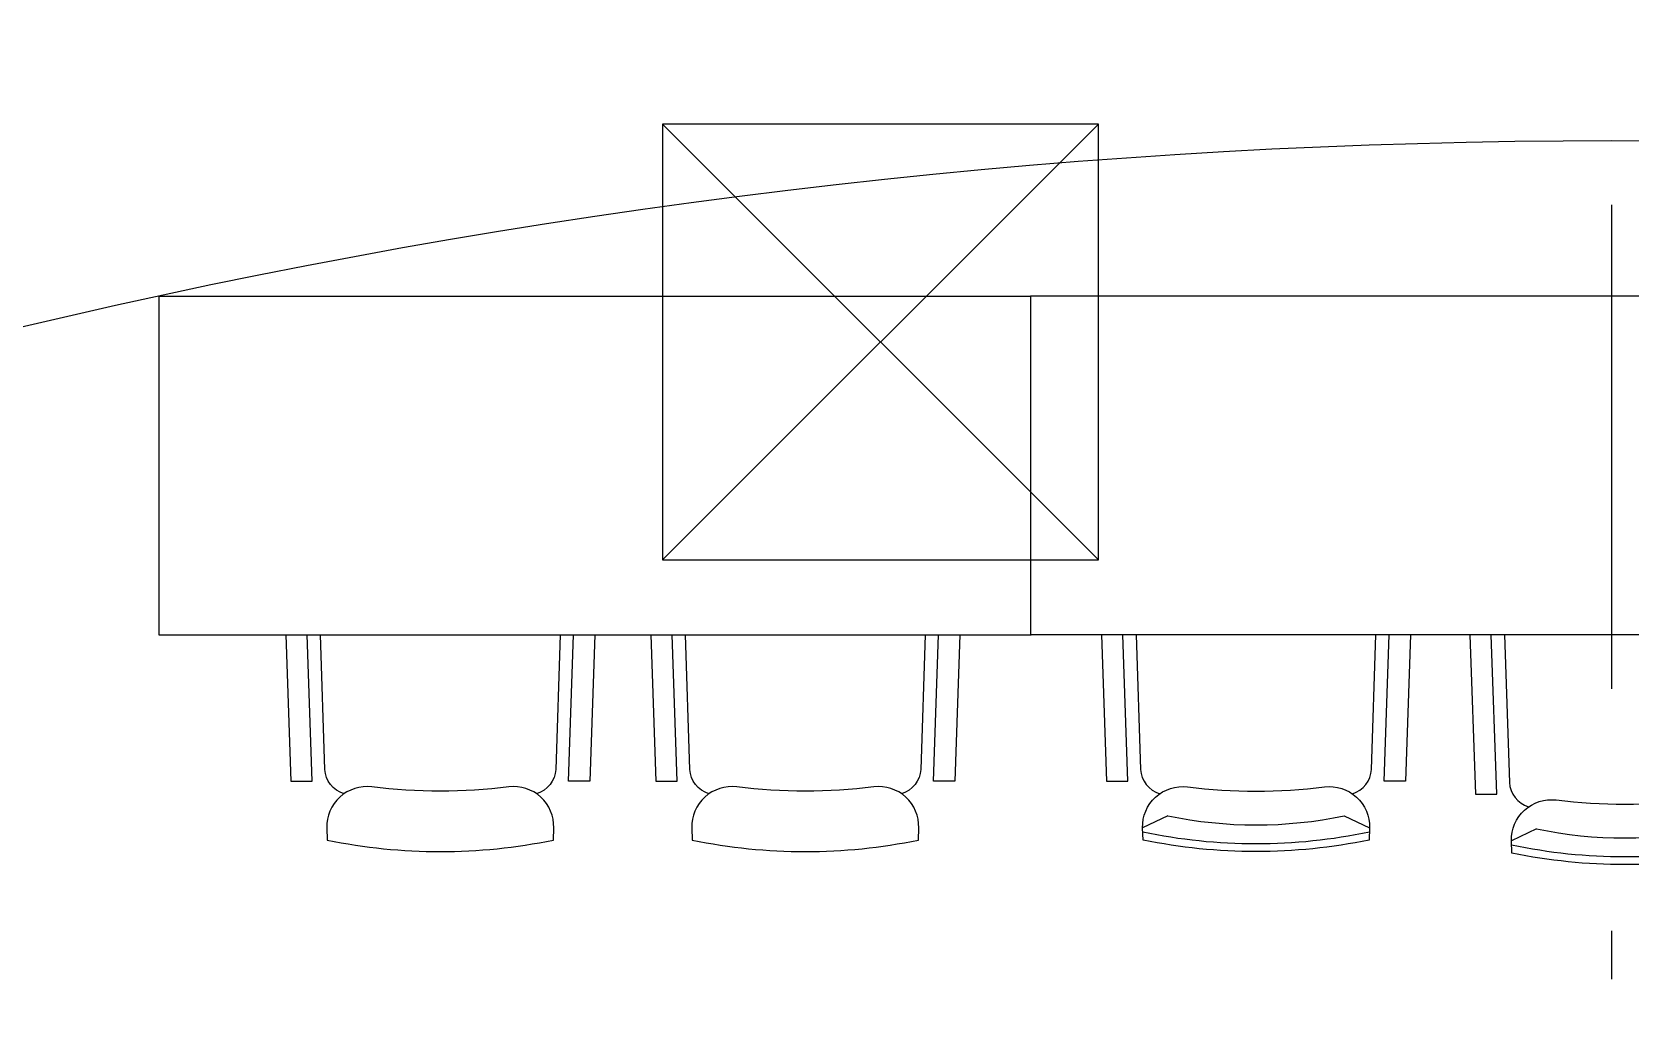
# Model space of a CAD drawing. Header units: millimetres. Extents: x 182 to 575, y -105 to 95.
# Drawn here: x 261.779 to 265.078, y -1.456 to 0.587 of the extents above; entities that cross this region are included whole.
import ezdxf

# ---------------------------------------------------------------- set-up
doc = ezdxf.new("R2010")
doc.units = ezdxf.units.MM
doc.header["$MEASUREMENT"] = 0
doc.linetypes.add('DASHDOT', pattern=[1, 0.5, -0.25, 0, -0.25])
doc.linetypes.add('DASHED2', pattern=[0.375, 0.25, -0.125])
for name, color, linetype in [('base', 253, 'Continuous'), ('BR_EST', 2, 'Continuous'), ('construir', 10, 'Continuous'), ('EIXOS', 31, 'DASHDOT'), ('L_DECA', 7, 'Continuous')]:
    doc.layers.add(name, color=color, linetype=linetype)

# ---------------------------------------------------------------- blocks, each defined once
blk = doc.blocks.new('A$C2006581A')
at = {"layer": 'L_DECA', "color": 1}
for p, q in [((0, 0.9), (0.9, 0)), ((0, 0), (0.9, 0.9))]:
    blk.add_line(p, q, dxfattribs=at)
blk.add_lwpolyline([(0, 0), (0.9, 0), (0.9, 0.9), (0, 0.9)], close=True, dxfattribs=at)
blk = doc.blocks.new('A$Cde29f9bb')
for p, q in [((0.2297, 1.1184), (0.1775, 1.1435)), ((0.5939, 1.1184), (0.646, 1.1435)), ((0.9911, 1.1005), (0.939, 1.1256)), ((1.3553, 1.1005), (1.4074, 1.1256)), ((1.7525, 1.0736), (1.7004, 1.0987)), ((2.1167, 1.0736), (2.1689, 1.0987))]:
    blk.add_line(p, q)
at = {"ltscale": 0.8}
for p, q in [((0, 0), (0, 0.7)), ((0, 0.7), (2.4, 0.7)), ((0, 0), (0, 0.7)), ((2.4, 0), (2.4, 0.7015)), ((2.4, 0), (2.4, 0.7)), ((2.4, 0), (2.4, 0.7)), ((0, 0), (2.4, 0))]:
    blk.add_line(p, q, dxfattribs=at)
for points in [[(0.6452, 1.1687), (0.646, 1.1435, -0.46106), (0.5534, 1.0589, 0.062207), (0.2702, 1.0589, -0.46106), (0.1775, 1.1435), (0.1784, 1.1686, -0.102212)], [(1.4066, 1.1507), (1.4074, 1.1256, -0.46106), (1.3148, 1.041, 0.062207), (1.0316, 1.041, -0.46106), (0.939, 1.1256), (0.9398, 1.1507, -0.102212)], [(2.168, 1.1238), (2.1689, 1.0987, -0.46106), (2.0762, 1.0141, 0.062207), (1.793, 1.0141, -0.46106), (1.7004, 1.0987), (1.7012, 1.1238, -0.102212)]]:
    blk.add_lwpolyline(points, format="xyb", close=True)
for points in [[(0.213, 1.073, 0.320836), (0.1735, 1.0226), (0.1629, 0.7)], [(0.6607, 0.7), (0.65, 1.0226, 0.320836), (0.6106, 1.073)], [(0.9744, 1.0551, 0.320836), (0.935, 1.0046), (0.9249, 0.7)], [(1.4215, 0.7), (1.4114, 1.0046, 0.320836), (1.372, 1.0551)], [(1.7358, 1.0282, 0.320836), (1.6964, 0.9777), (1.6872, 0.7)], [(2.182, 0.7), (2.1729, 0.9777, 0.320836), (2.1334, 1.0282)]]:
    blk.add_lwpolyline(points, format="xyb")
for points in [[(0.0913, 0.7), (0.1032, 1.0472), (0.1472, 1.0472), (0.1353, 0.7)], [(0.7322, 0.7), (0.7204, 1.0472), (0.6764, 1.0472), (0.6882, 0.7)], [(0.8534, 0.7), (0.8646, 1.0292), (0.9086, 1.0292), (0.8974, 0.7)], [(1.493, 0.7), (1.4818, 1.0292), (1.4378, 1.0292), (1.449, 0.7)], [(1.6157, 0.7), (1.626, 1.0023), (1.67, 1.0023), (1.6597, 0.7)], [(2.2535, 0.7), (2.2432, 1.0023), (2.1992, 1.0023), (2.2095, 0.7)]]:
    blk.add_lwpolyline(points)
for centre, radius, start, end in [((0.4118, 0.0426), 1.1334, 78.0887, 101.9159), ((1.1732, 0.0246), 1.1334, 78.0887, 101.9159), ((0.4118, 0.2587), 0.8788, 78.0414, 101.9586), ((1.9347, -0.0023), 1.1334, 78.0887, 101.9159), ((1.1732, 0.2407), 0.8788, 78.0414, 101.9586), ((1.9346, 0.2138), 0.8788, 78.0414, 101.9586)]:
    blk.add_arc(centre, radius, start, end)

msp = doc.modelspace()

# ---------------------------------------------------------------- linework, layer by layer
at = {"layer": 'base'}
msp.add_arc((264.8562, -13.2549, 195.166), 16.2681, 89.52586, 125.68249, dxfattribs=at)
msp.add_arc((264.8562, -13.2549, 195.166), 16.2681, 89.52586, 125.68249, dxfattribs=at)
at = {"layer": 'BR_EST', "linetype": 'DASHED2'}
msp.add_arc((264.8562, -13.2549, 195.166), 16.4181, 90.05367, 125.51366, dxfattribs=at)
at = {"layer": 'construir'}
for p, q in [((262.0408, 0.0416), (263.8408, 0.0416)), ((262.0408, 0.0416), (262.0408, -0.6584)), ((262.0408, 0.0416), (262.0408, -0.6584)), ((263.8408, 0.0416), (263.8408, -0.6584)), ((263.8408, 0.0416), (263.8408, -0.6584)), ((263.8408, 0.0416), (263.8408, -0.6598)), ((262.0408, -0.6584), (263.8408, -0.6584))]:
    msp.add_line(p, q, dxfattribs=at)
for points in [[(262.303, -0.6584), (262.3133, -0.9607), (262.3573, -0.9607), (262.347, -0.6584)], [(262.9408, -0.6584), (262.9305, -0.9607), (262.8865, -0.9607), (262.8968, -0.6584)], [(263.0565, -0.6584), (263.0668, -0.9607), (263.1108, -0.9607), (263.1005, -0.6584)], [(263.6944, -0.6584), (263.6841, -0.9607), (263.6401, -0.9607), (263.6504, -0.6584)]]:
    msp.add_lwpolyline(points, dxfattribs=at)
for points in [[(262.4231, -0.9865, -0.320836), (262.3837, -0.9361), (262.3745, -0.6584)], [(262.8693, -0.6584), (262.8601, -0.9361, -0.320836), (262.8207, -0.9865)], [(263.1766, -0.9865, -0.320836), (263.1372, -0.9361), (263.128, -0.6584)], [(263.6228, -0.6584), (263.6137, -0.9361, -0.320836), (263.5743, -0.9865)]]:
    msp.add_lwpolyline(points, format="xyb", dxfattribs=at)
for points in [[(262.8553, -1.0822), (262.8561, -1.057, 0.46106), (262.7635, -0.9725, -0.062207), (262.4803, -0.9725, 0.46106), (262.3876, -1.057), (262.3885, -1.0822, 0.102212)], [(263.6089, -1.0822), (263.6097, -1.057, 0.46106), (263.517, -0.9725, -0.062207), (263.2339, -0.9725, 0.46106), (263.1412, -1.057), (263.142, -1.0822, 0.102212)]]:
    msp.add_lwpolyline(points, format="xyb", close=True, dxfattribs=at)
msp.add_arc((265.0408, -13.8372, 195.166), 14.1993, 63.88576, 116.11424, dxfattribs=at)
at = {"layer": 'EIXOS', "linetype": 'DASHDOT', "ltscale": 2}
msp.add_line((265.0408, -4.9696), (265.0408, 11.8133), dxfattribs=at)

# ---------------------------------------------------------------- block references
at = {"layer": 'construir', "rotation": 180}
msp.add_blockref('A$Cde29f9bb', (266.2408, 0.0416), dxfattribs=at)
at = {"layer": 'L_DECA'}
msp.add_blockref('A$C2006581A', (263.0808, -0.5035, 307.0478), dxfattribs=at)

doc.saveas('drawing.dxf')
